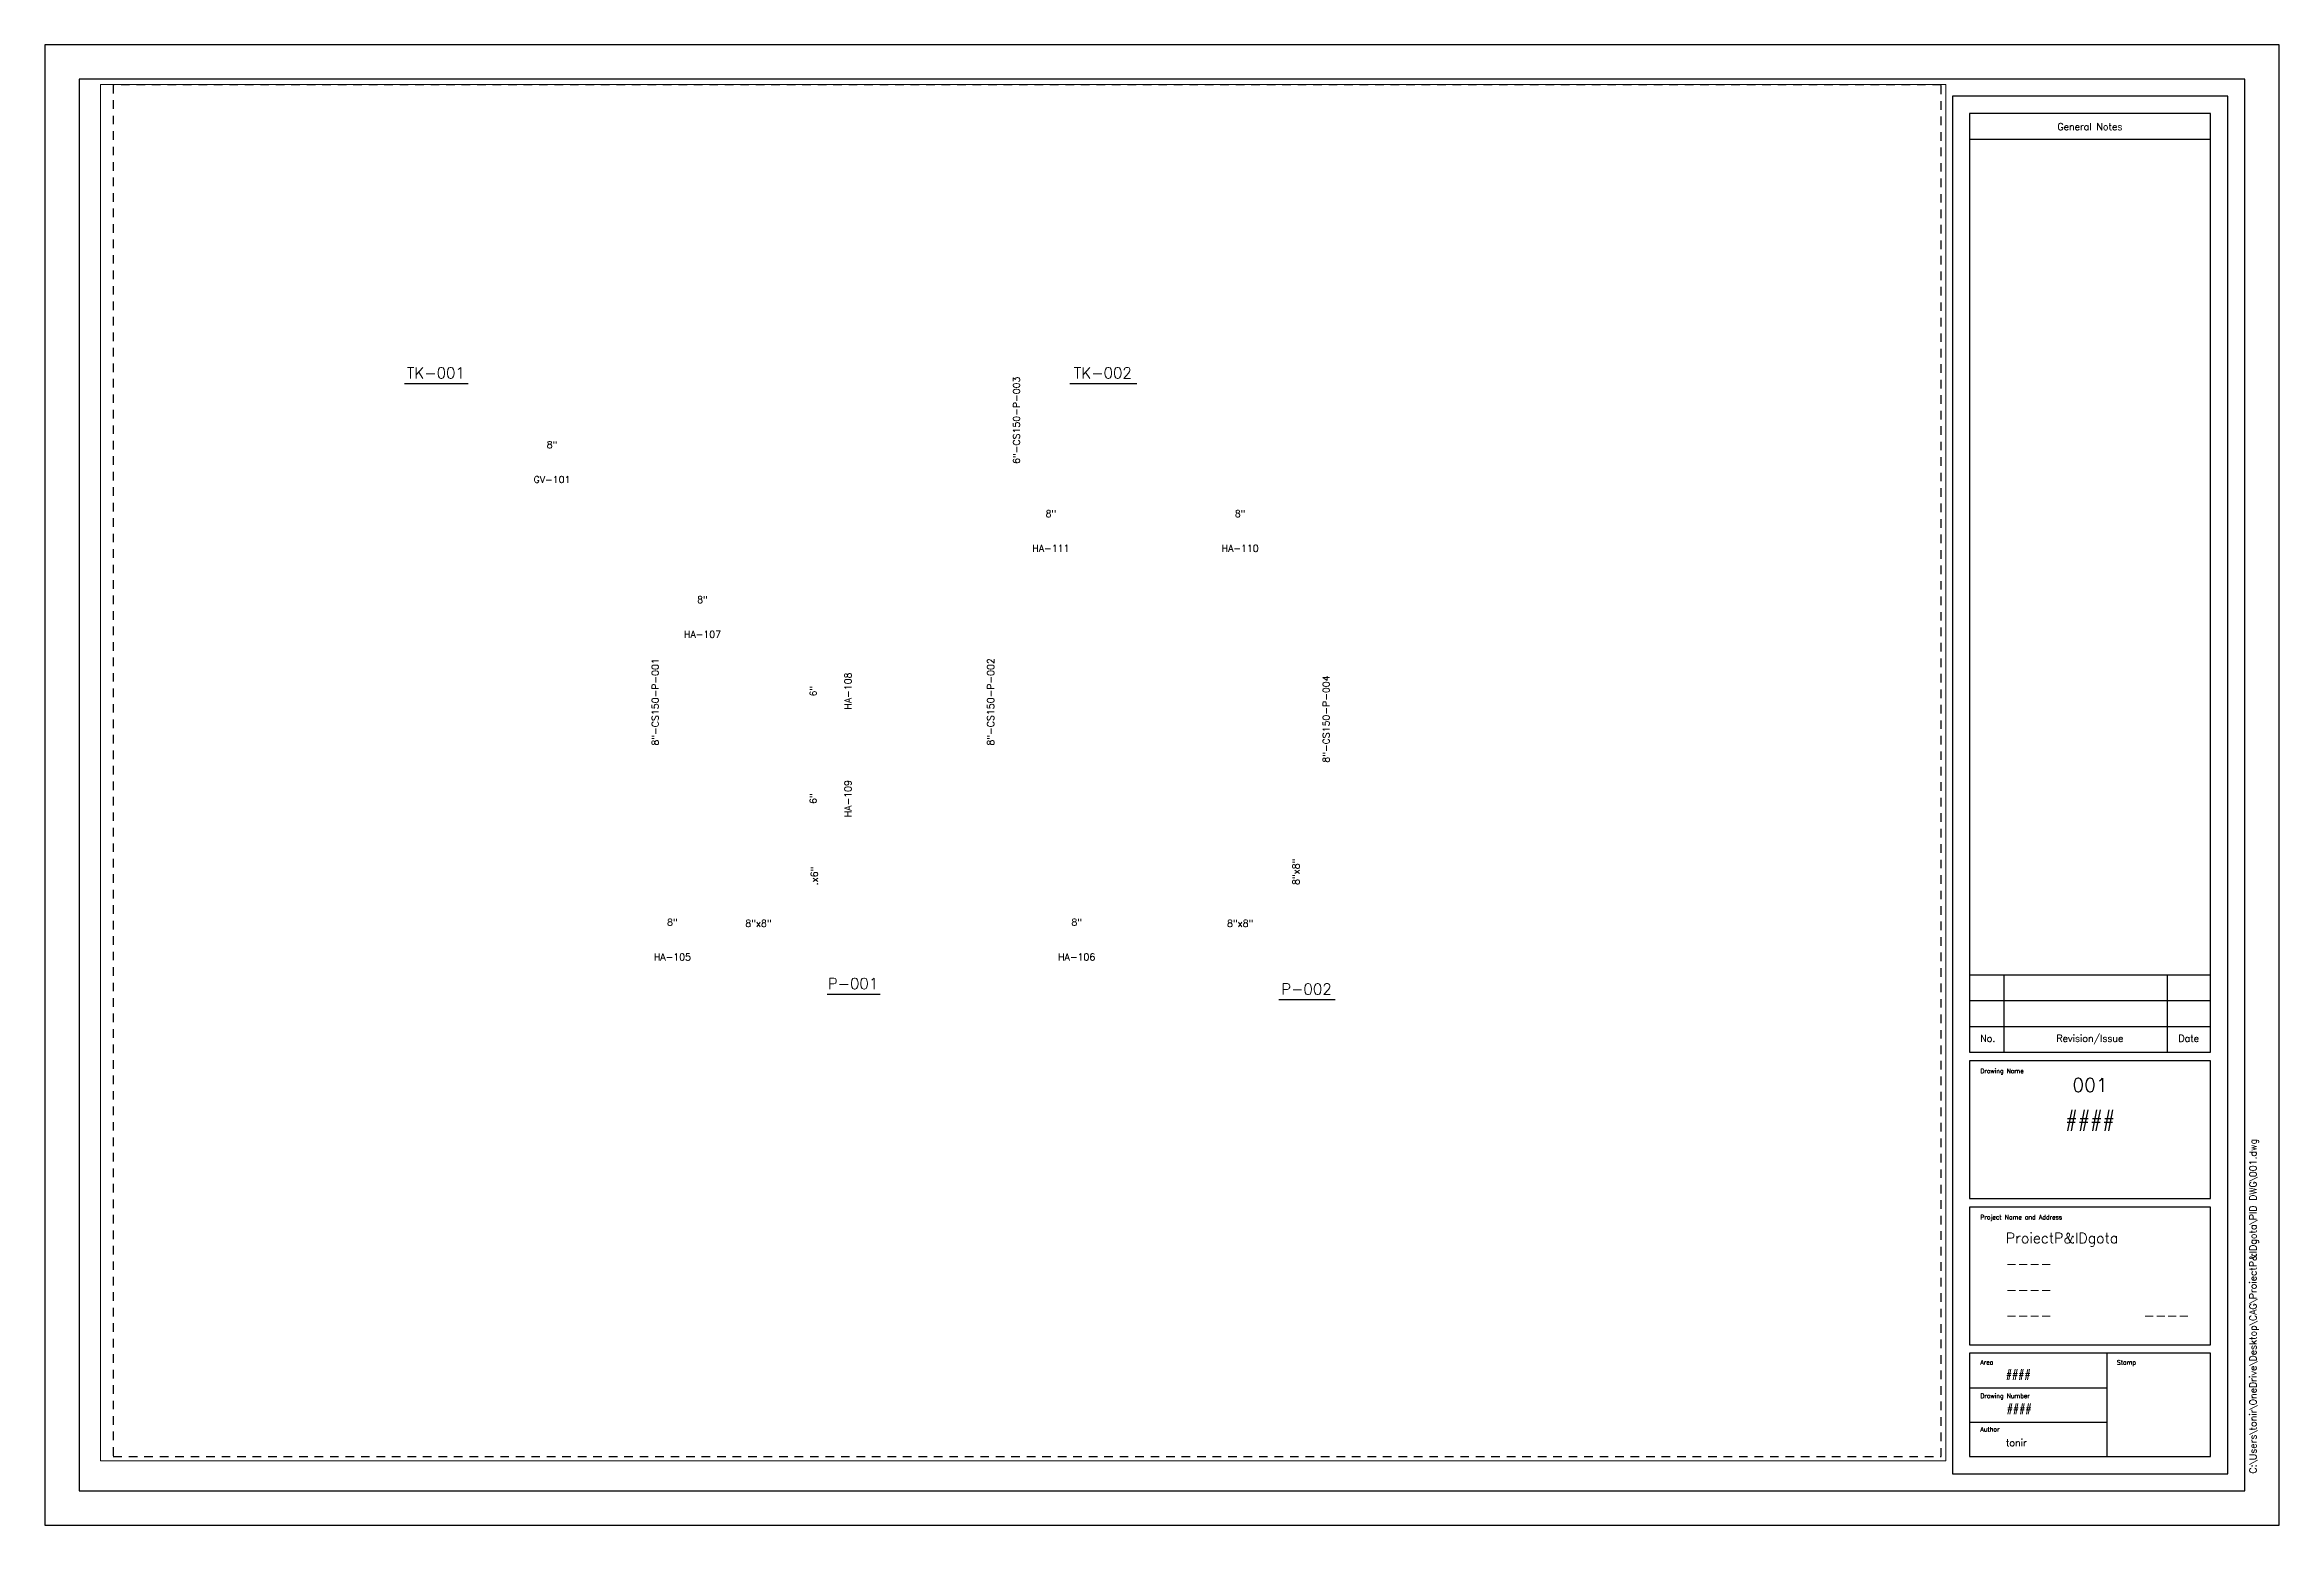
# Paper-space layout 'PID ANSI D Title Block' of a CAD drawing. Header units: inches. Extents: x 0 to 32.5, y 0 to 21.5.
# The model-space entities are those that its viewports show. They can reach past a viewport. Long polylines and large blocks are cut down to what shows.
import ezdxf
from ezdxf.enums import TextEntityAlignment as Align

# ---------------------------------------------------------------- set-up
doc = ezdxf.new("R2010")
doc.units = ezdxf.units.IN
doc.header["$MEASUREMENT"] = 0
doc.linetypes.add('HIDDEN2', pattern=[0.1875, 0.125, -0.0625])
doc.layers.add('no plot', color=41, linetype='HIDDEN2', plot=False)
doc.layers.add('Text', color=7, linetype='Continuous')
doc.layers.add('Title Block', color=7, linetype='Continuous')
doc.styles.add('Roman', font='romans')
doc.styles.get("Standard").update_dxf_attribs({"font": 'romans.shx', "height": 0.1})

# ---------------------------------------------------------------- blocks, each defined once
blk = doc.blocks.new('PID ANSI D titleblock')
for p, q in [((32.473, 21.518), (0, 21.518)), ((0, 21.518), (0, 0)), ((32.473, 0), (32.473, 21.518)), ((31.973, 21.018), (0.5, 21.018)), ((0.5, 21.018), (0.5, 0.5)), ((31.973, 0.5), (31.973, 21.018)), ((31.723, 20.768), (27.723, 20.768)), ((27.723, 20.768), (27.723, 0.75)), ((31.473, 20.518), (27.973, 20.518)), ((27.973, 20.518), (27.973, 6.875)), ((31.473, 6.875), (31.473, 20.518)), ((31.723, 0.75), (31.723, 20.768)), ((27.973, 20.143), (31.473, 20.143)), ((27.973, 8), (31.473, 8)), ((28.473, 6.875), (28.473, 8)), ((30.848, 6.875), (30.848, 8)), ((27.973, 7.625), (31.473, 7.625)), ((27.973, 7.25), (31.473, 7.25)), ((27.973, 6.875), (31.473, 6.875)), ((31.473, 6.75), (27.973, 6.75)), ((27.973, 6.75), (27.973, 4.75)), ((31.473, 4.75), (31.473, 6.75)), ((27.973, 4.75), (31.473, 4.75)), ((31.473, 4.625), (27.973, 4.625)), ((27.973, 4.625), (27.973, 2.625)), ((31.473, 2.625), (31.473, 4.625)), ((27.973, 2.625), (31.473, 2.625)), ((31.473, 2.5), (27.973, 2.5)), ((27.973, 2.5), (27.973, 1)), ((29.973, 1), (29.973, 2.5)), ((31.473, 1), (31.473, 2.5)), ((27.973, 2), (29.973, 2)), ((27.973, 1.5), (29.973, 1.5)), ((27.973, 1), (31.473, 1)), ((27.723, 0.75), (31.723, 0.75)), ((0.5, 0.5), (31.973, 0.5)), ((0, 0), (32.473, 0))]:
    blk.add_line(p, q)
at = {"style": 'Roman'}
for s, p in [('General Notes', (29.721, 20.326)), ('Revision/Issue', (29.721, 7.078)), ('No.', (28.237, 7.078)), ('Date', (31.157, 7.078))]:
    blk.add_text(s, height=0.1, dxfattribs=at).set_placement(p, align=Align.MIDDLE_CENTER)
for s, p in [('Drawing Name', (28.129, 6.571)), ('Project Name and Address', (28.129, 4.446)), ('Area', (28.129, 2.335)), ('Stamp', (30.113, 2.335)), ('Drawing Number', (28.129, 1.849)), ('Author', (28.129, 1.363))]:
    blk.add_text(s, height=0.065, dxfattribs=at).set_placement(p)
blk = doc.blocks.new('*U51')
at = {"color": 0, "linetype": 'ByBlock', "lineweight": -3}
blk.add_line((-0.455, -0.152), (0.471, -0.152), dxfattribs=at)
at = {"color": 0, "linetype": 'ByBlock', "lineweight": -2}
blk.add_attdef('#(Equipment.Tag)', text='', height=0.16, dxfattribs=at).set_placement((0, 0), align=Align.MIDDLE)
blk = doc.blocks.new('*U59')
at = {"color": 0, "linetype": 'ByBlock', "lineweight": -3}
blk.add_line((-0.479, -0.152), (0.496, -0.152), dxfattribs=at)
at = {"color": 0, "linetype": 'ByBlock', "lineweight": -2}
blk.add_attdef('#(Equipment.Tag)', text='', height=0.16, dxfattribs=at).set_placement((0, 0), align=Align.MIDDLE)
blk = doc.blocks.new('*U60')
at = {"color": 0, "linetype": 'ByBlock', "lineweight": -3}
blk.add_line((-0.377, -0.152), (0.393, -0.152), dxfattribs=at)
at = {"color": 0, "linetype": 'ByBlock', "lineweight": -2}
blk.add_attdef('#(Equipment.Tag)', text='', height=0.16, dxfattribs=at).set_placement((0, 0), align=Align.MIDDLE)
blk = doc.blocks.new('*U61')
at = {"color": 0, "linetype": 'ByBlock', "lineweight": -3}
blk.add_line((-0.401, -0.152), (0.418, -0.152), dxfattribs=at)
at = {"color": 0, "linetype": 'ByBlock', "lineweight": -2}
blk.add_attdef('#(Equipment.Tag)', text='', height=0.16, dxfattribs=at).set_placement((0, 0), align=Align.MIDDLE)
blk = doc.blocks.new('Pipeline Tag_block')
at = {"color": 0, "linetype": 'ByBlock', "lineweight": -2}
blk.add_attdef('#(TargetObject.Tag)', text='', height=0.1, dxfattribs=at).set_placement((0, 0), align=Align.MIDDLE_CENTER)
blk = doc.blocks.new('Valve Label_block')
at = {"color": 0, "linetype": 'ByBlock', "lineweight": -2}
blk.add_attdef('#(TargetObject.Size)', text='', height=0.1, dxfattribs=at).set_placement((0, 0.1875), align=Align.BOTTOM_CENTER)
blk.add_attdef('#(TargetObject.Tag)', text='', height=0.1, dxfattribs=at).set_placement((0, -0.1875), align=Align.TOP_CENTER)
blk = doc.blocks.new('AdjacentPipeReducerStyle_block')
at = {"color": 0, "linetype": 'ByBlock', "lineweight": -2}
blk.add_attdef('#(PipeLines.Size)x#(PipeLines.Size)', text='', height=0.1, dxfattribs=at).set_placement((0, 0), align=Align.MIDDLE_CENTER)

msp = doc.modelspace()

# ---------------------------------------------------------------- linework, layer by layer
at = {"layer": 'no plot'}
msp.add_lwpolyline([(0, 0), (26.562, 0), (26.562, 19.938), (0, 19.938)], close=True, dxfattribs=at)

# ---------------------------------------------------------------- block references
at = {"rotation": 90}
for p, values in [((10.188, 8.438), {'#(PipeLines.Size)x#(PipeLines.Size)': '.x6"'}), ((17.188, 8.5), {'#(PipeLines.Size)x#(PipeLines.Size)': '8"x8"'})]:
    msp.add_blockref('AdjacentPipeReducerStyle_block', p, dxfattribs=at).add_auto_attribs(values)
for p in [(9.375, 7.75), (16.375, 7.75)]:
    msp.add_blockref('AdjacentPipeReducerStyle_block', p).add_auto_attribs({'#(PipeLines.Size)x#(PipeLines.Size)': '8"x8"'})
at = {"layer": 'Text'}
for name, p, values in [('*U51', (4.688, 15.75), {'#(Equipment.Tag)': 'TK-001'}), ('*U59', (14.38, 15.75), {'#(Equipment.Tag)': 'TK-002'}), ('Valve Label_block', (6.375, 14.438), {'#(TargetObject.Size)': '8"', '#(TargetObject.Tag)': 'GV-101'}), ('Valve Label_block', (13.625, 13.438), {'#(TargetObject.Size)': '8"', '#(TargetObject.Tag)': 'HA-111'}), ('Valve Label_block', (16.375, 13.438), {'#(TargetObject.Size)': '8"', '#(TargetObject.Tag)': 'HA-110'}), ('Valve Label_block', (8.562, 12.188), {'#(TargetObject.Size)': '8"', '#(TargetObject.Tag)': 'HA-107'}), ('Valve Label_block', (8.125, 7.5), {'#(TargetObject.Size)': '8"', '#(TargetObject.Tag)': 'HA-105'}), ('Valve Label_block', (14, 7.5), {'#(TargetObject.Size)': '8"', '#(TargetObject.Tag)': 'HA-106'}), ('*U60', (10.75, 6.875), {'#(Equipment.Tag)': 'P-001'}), ('*U61', (17.339, 6.795), {'#(Equipment.Tag)': 'P-002'})]:
    msp.add_blockref(name, p, dxfattribs=at).add_auto_attribs(values)
at = {"layer": 'Text', "rotation": 90}
for name, p, values in [('Pipeline Tag_block', (13.125, 15.062), {'#(TargetObject.Tag)': '6"-CS150-P-003'}), ('Pipeline Tag_block', (7.875, 10.969), {'#(TargetObject.Tag)': '8"-CS150-P-001'}), ('Valve Label_block', (10.438, 11.125), {'#(TargetObject.Size)': '6"', '#(TargetObject.Tag)': 'HA-108'}), ('Pipeline Tag_block', (12.75, 10.969), {'#(TargetObject.Tag)': '8"-CS150-P-002'}), ('Pipeline Tag_block', (17.625, 10.719), {'#(TargetObject.Tag)': '8"-CS150-P-004'}), ('Valve Label_block', (10.438, 9.562), {'#(TargetObject.Size)': '6"', '#(TargetObject.Tag)': 'HA-109'})]:
    msp.add_blockref(name, p, dxfattribs=at).add_auto_attribs(values)

psp = doc.layouts.new('PID ANSI D Title Block')

# ---------------------------------------------------------------- block references
at = {"layer": 'Title Block'}
psp.add_blockref('PID ANSI D titleblock', (0, 0), dxfattribs=at)

# ---------------------------------------------------------------- texts
for s, insert, char_height, attachment_point in [('001', (29.723, 6.5), 0.2, 2), ('ProiectP&IDgota', (28.5, 4.25), 0.15, 1), ('----', (28.5, 3.875), 0.15, 1), ('----', (28.5, 3.5), 0.15, 1), ('----', (28.5, 3.125), 0.15, 1), ('----', (30.5, 3.125), 0.15, 1), ('####', (28.5, 2.25), 0.1, 1), ('####', (28.513, 1.75), 0.1, 1), ('tonir', (28.5, 1.25), 0.1, 1)]:
    psp.add_mtext(s, dxfattribs=dict(at, insert=insert, char_height=char_height, attachment_point=attachment_point))
at = {"layer": 'Title Block', "insert": (29.723, 6), "char_height": 0.2, "width": 3.30274, "attachment_point": 2}
psp.add_mtext('####', dxfattribs=at)
at = {"layer": 'Title Block', "insert": (32.041, 0.752), "char_height": 0.1, "attachment_point": 1, "rotation": 90}
psp.add_mtext('C:\\\\Users\\\\tonir\\\\OneDrive\\\\Desktop\\\\CAG\\\\ProiectP&IDgota\\\\PID DWG\\\\001.dwg', dxfattribs=at)

# ---------------------------------------------------------------- viewports
at = {"layer": '0', "color": 2}
psp.add_viewport(center=(14.219, 10.938), size=(26.812, 20), view_center_point=(13.222, 9.94), view_height=20, dxfattribs=at)

doc.saveas('drawing.dxf')
